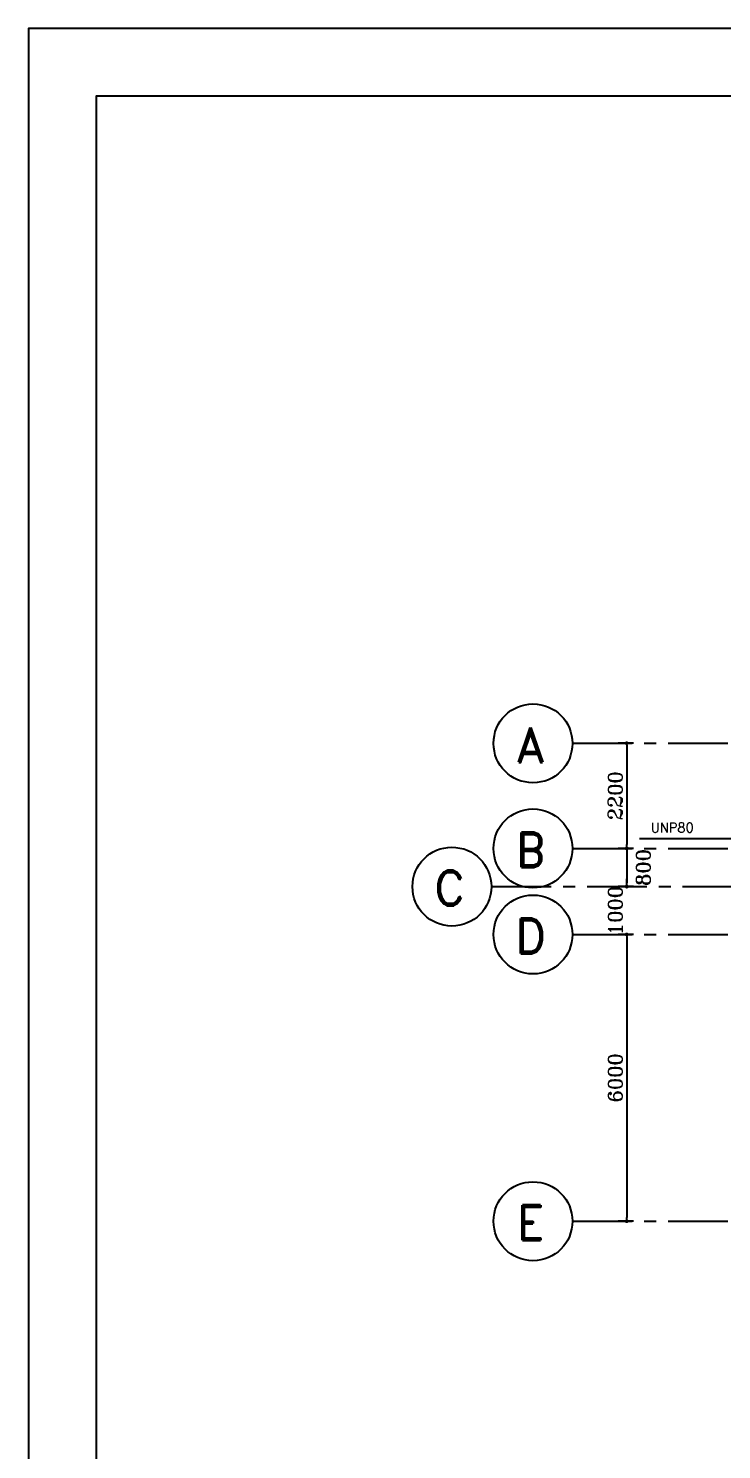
# Model space of a CAD drawing. Header units: inches. Extents: x 1387 to 2676, y -3554 to -2136.
# Drawn here: x 2489.94 to 2504.44, y -2658.91 to -2629.18 of the extents above; entities that cross this region are included whole.
import ezdxf
from ezdxf.enums import TextEntityAlignment as Align

# ---------------------------------------------------------------- set-up
doc = ezdxf.new("R2010")
doc.units = ezdxf.units.IN
doc.header["$MEASUREMENT"] = 0
for name, pattern in [('CENTER', [2, 1.25, -0.25, 0.25, -0.25]), ('DASHDOTX2', [2, 1, -0.5, 0, -0.5]), ('HIDDEN', [0.375, 0.25, -0.125])]:
    doc.linetypes.add(name, pattern=pattern)
for name, color, linetype in [('1', 1, 'Continuous'), ('3', 3, 'HIDDEN'), ('Ax', 1, 'DASHDOTX2'), ('AXE', 1, 'CENTER'), ('DIM', 8, 'Continuous'), ('lateral brace', 5, 'Continuous'), ('Layer4', 118, 'Continuous'), ('MEMBER TEXT', 7, 'Continuous'), ('wall', 4, 'Continuous')]:
    doc.layers.add(name, color=color, linetype=linetype)
doc.styles.add('ROMAND', font='ROMAND.shx')
doc.styles.add('ROMANS', font='ROMANS')
doc.styles.add('ROMANT', font='romant')
doc.dimstyles.new('1-100', dxfattribs={"dimtxt": 0.3, "dimasz": 0.08, "dimexe": 0.18, "dimexo": 0.0625, "dimgap": 0.09, "dimtad": 1, "dimdec": 0, "dimlfac": 1000, "dimdsep": 46, "dimtxsty": 'ROMANT', "dimblk": 'DOT', "dimcen": 0.09, "dimclrd": 1, "dimclre": 1, "dimclrt": 3, "dimadec": 0, "dimazin": 0, "dimtfac": 1, "dimtdec": 0, "dimtix": 1, "dimtofl": 0, "dimtmove": 2, "dimatfit": 3, "dimldrblk": 'DOT', "dimfxl": 1, "dimtolj": 1, "dimarcsym": 0})

# ---------------------------------------------------------------- blocks, each defined once
blk = doc.blocks.new('DOT')
at = {"layer": 'DIM', "color": 0, "linetype": 'ByBlock'}
blk.add_line((-0.5, 0), (-1, 0), dxfattribs=at)
at = {"layer": 'DIM', "color": 0, "linetype": 'ByBlock', "const_width": 0.5}
blk.add_lwpolyline([(-0.25, 0, 1), (0.25, 0, 1)], format="xyb", close=True, dxfattribs=at)
blk = doc.blocks.new('*D2061')
at = {"layer": 'Defpoints', "color": 0, "transparency": 16777216}
for p in [(2502.663, -2644.132), (2502.455, -2646.332), (2502.663, -2646.332)]:
    blk.add_point(p, dxfattribs=at)
at = {"layer": 'wall', "color": 1, "lineweight": -2, "transparency": 16777216}
for p, q in [((2502.6, -2644.132), (2502.275, -2644.132)), ((2502.455, -2644.212), (2502.455, -2646.252)), ((2502.6, -2646.332), (2502.275, -2646.332))]:
    blk.add_line(p, q, dxfattribs=at)
at = {"layer": 'wall', "color": 1, "lineweight": -2, "transparency": 16777216, "xscale": 0.08, "yscale": 0.08, "zscale": 0.08}
for p, rotation in [((2502.455, -2644.132), 89.999316665766), ((2502.455, -2646.332), 269.9993166657659)]:
    blk.add_blockref('DOT', p, dxfattribs=dict(at, rotation=rotation))
at = {"layer": 'wall', "color": 3, "transparency": 16777216, "insert": (2502.215, -2645.232), "char_height": 0.3, "attachment_point": 5, "rotation": 89.9993, "style": 'ROMANT'}
blk.add_mtext('\\A1;2200', dxfattribs=at)
blk = doc.blocks.new('_Dot')
at = {"layer": 'DIM', "color": 0, "lineweight": -2}
blk.add_line((-0.5, 0), (-1, 0), dxfattribs=at)
at = {"layer": 'DIM', "color": 0, "const_width": 0.5}
blk.add_lwpolyline([(-0.25, 0, 1), (0.25, 0, 1)], format="xyb", close=True, dxfattribs=at)
blk = doc.blocks.new('*D2063')
at = {"layer": 'Defpoints', "color": 0, "transparency": 16777216}
for p in [(2502.663, -2646.332), (2502.455, -2647.132), (2502.663, -2647.132)]:
    blk.add_point(p, dxfattribs=at)
at = {"layer": 'wall', "color": 1, "lineweight": -2, "transparency": 16777216}
for p, q in [((2502.6, -2646.332), (2502.275, -2646.332)), ((2502.455, -2646.412), (2502.455, -2647.052)), ((2502.6, -2647.132), (2502.275, -2647.132))]:
    blk.add_line(p, q, dxfattribs=at)
at = {"layer": 'wall', "color": 1, "lineweight": -2, "transparency": 16777216, "xscale": 0.08, "yscale": 0.08, "zscale": 0.08}
for p, rotation in [((2502.455, -2646.332), 89.99837351745967), ((2502.455, -2647.132), 269.9983735174597)]:
    blk.add_blockref('DOT', p, dxfattribs=dict(at, rotation=rotation))
at = {"layer": 'wall', "color": 3, "transparency": 16777216, "insert": (2502.802, -2646.732), "char_height": 0.3, "attachment_point": 5, "rotation": 89.9984, "style": 'ROMANT'}
blk.add_mtext('\\A1;800', dxfattribs=at)
blk = doc.blocks.new('*D2064')
at = {"layer": 'Defpoints', "color": 0, "transparency": 16777216}
for p in [(2502.663, -2647.132), (2502.455, -2648.132), (2502.663, -2648.132)]:
    blk.add_point(p, dxfattribs=at)
at = {"layer": 'wall', "color": 1, "lineweight": -2, "transparency": 16777216}
for p, q in [((2502.455, -2647.052), (2502.455, -2646.972)), ((2502.6, -2647.132), (2502.275, -2647.132)), ((2502.6, -2648.132), (2502.275, -2648.132)), ((2502.455, -2648.212), (2502.455, -2648.292))]:
    blk.add_line(p, q, dxfattribs=at)
at = {"layer": 'wall', "color": 1, "lineweight": -2, "transparency": 16777216, "xscale": 0.08, "yscale": 0.08, "zscale": 0.08}
for p, rotation in [((2502.455, -2647.132), 269.9983735174825), ((2502.455, -2648.132), 89.99837351748256)]:
    blk.add_blockref('DOT', p, dxfattribs=dict(at, rotation=rotation))
at = {"layer": 'wall', "color": 3, "transparency": 16777216, "insert": (2502.215, -2647.632), "char_height": 0.3, "attachment_point": 5, "rotation": 89.9984, "style": 'ROMANT'}
blk.add_mtext('\\A1;1000', dxfattribs=at)
blk = doc.blocks.new('*D2065')
at = {"layer": 'Defpoints', "color": 0, "transparency": 16777216}
for p in [(2502.663, -2648.132), (2502.455, -2654.132), (2502.663, -2654.132)]:
    blk.add_point(p, dxfattribs=at)
at = {"layer": 'wall', "color": 1, "lineweight": -2, "transparency": 16777216}
for p, q in [((2502.6, -2648.132), (2502.275, -2648.132)), ((2502.455, -2648.212), (2502.455, -2654.052)), ((2502.6, -2654.132), (2502.275, -2654.132))]:
    blk.add_line(p, q, dxfattribs=at)
at = {"layer": 'wall', "color": 1, "lineweight": -2, "transparency": 16777216, "xscale": 0.08, "yscale": 0.08, "zscale": 0.08}
for p, rotation in [((2502.455, -2648.132), 89.9996086294533), ((2502.455, -2654.132), 269.9996086294533)]:
    blk.add_blockref('DOT', p, dxfattribs=dict(at, rotation=rotation))
at = {"layer": 'wall', "color": 3, "transparency": 16777216, "insert": (2502.215, -2651.132), "char_height": 0.3, "attachment_point": 5, "rotation": 89.9996, "style": 'ROMANT'}
blk.add_mtext('\\A1;6000', dxfattribs=at)

msp = doc.modelspace()

# ---------------------------------------------------------------- linework, layer by layer
at = {"layer": '1'}
msp.add_lwpolyline([(2491.35906312, -2687.22591269), (2572.62741329, -2687.22591269), (2572.62741329, -2630.59291606), (2491.35906312, -2630.59291606)], close=True, dxfattribs=at)
at = {"layer": 'Ax', "linetype": 'Continuous', "ltscale": 0.5}
msp.add_line((2502.72472019, -2646.12717679), (2511.09313287, -2646.12717679), dxfattribs=at)
for centre in [(2500.49498854, -2644.13429383), (2500.49498854, -2646.33229383), (2498.79993049, -2647.13229383), (2500.49498854, -2648.13229383), (2500.49498854, -2654.13229383)]:
    msp.add_circle(centre, 0.825, dxfattribs=at)
at = {"layer": 'AXE'}
for p, q in [((2501.32001753, -2644.13241356), (2524.59772997, -2644.13241356)), ((2501.32001753, -2646.33229383), (2524.59772997, -2646.33235248)), ((2499.62495948, -2647.13229383), (2524.59772997, -2647.13235248)), ((2501.32001753, -2648.13229383), (2524.59772997, -2648.13235248)), ((2501.32001753, -2654.13229383), (2524.59772997, -2654.13235248))]:
    msp.add_line(p, q, dxfattribs=at)
at = {"layer": 'DIM'}
msp.add_lwpolyline([(2489.94323821, -2688.6417376), (2574.04323821, -2688.6417376), (2574.04323821, -2629.17709114), (2489.94323821, -2629.17709114)], close=True, dxfattribs=at)
at = {"layer": 'lateral brace'}
msp.add_lwpolyline([(2489.94323821, -2688.6417376), (2574.04323821, -2688.6417376), (2574.04323821, -2629.17709114), (2489.94323821, -2629.17709114)], close=True, dxfattribs=at)
at = {"layer": 'Layer4'}
msp.add_lwpolyline([(2574.04323821, -2629.17709114), (2489.94323821, -2629.17709114), (2489.94323821, -2688.6417376), (2574.04323821, -2688.6417376)], close=True, dxfattribs=at)

# ---------------------------------------------------------------- texts
at = {"layer": '3', "color": 3, "style": 'ROMAND'}
for s, p in [('A', (2500.44581669, -2644.16466031, 0.00000001)), ('B', (2500.44581669, -2646.36266031, 0.00000001)), ('C', (2498.75075865, -2647.16266031, 0.00000001)), ('D', (2500.44581669, -2648.16266031, 0.00000001)), ('E', (2500.44581669, -2654.16266031, 0.00000001))]:
    msp.add_text(s, height=0.7299072, dxfattribs=at).set_placement(p, align=Align.MIDDLE_CENTER)
at = {"layer": 'MEMBER TEXT', "color": 3, "ltscale": 2, "style": 'ROMANS'}
msp.add_text('UNP80', height=0.2, dxfattribs=at).set_placement((2503.4071671, -2645.89693824), align=Align.MIDDLE)

# ---------------------------------------------------------------- dimensions: what is measured, and where the dimension line sits
at = {"layer": 'wall'}
for p1, p2, picture, middle in [((2502.66283405, -2644.13241356), (2502.66280782, -2646.33229641), '*D2061', (2502.21456222, -2645.23234964)), ((2502.6628362, -2647.13229641), (2502.66280782, -2648.13229641), '*D2064', (2502.2145633, -2647.63228369)), ((2502.6628488, -2648.13229722), (2502.66280782, -2654.13229641), '*D2065', (2502.2145696, -2651.13229375))]:
    dim = msp.add_aligned_dim(p1=p1, p2=p2, distance=-0.20825871, dimstyle='1-100', dxfattribs=at)
    dim.commit()
    dim.dimension.update_dxf_attribs({"geometry": picture, "text_midpoint": middle})
dim = msp.add_linear_dim(base=(2502.45454911, -2647.1322905), p1=(2502.66283053, -2646.33229722), p2=(2502.66280782, -2647.13229641), angle=269.998373517, dimstyle='1-100', dxfattribs=at)
dim.commit()
dim.dimension.update_dxf_attribs({"geometry": '*D2063', "text_midpoint": (2502.80186132, -2646.73228409), "dimtype": 161})

doc.saveas('drawing.dxf')
